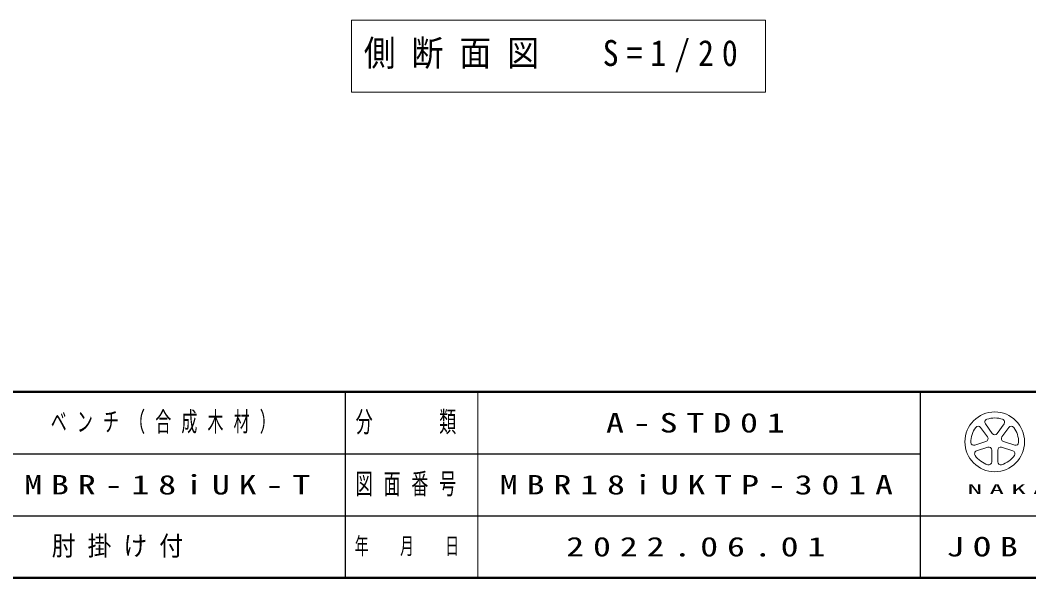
# Model space of a CAD drawing. Units: millimetres on the paper, scale 1:20. Extents: x -385 to 0, y 0 to 267.
# Drawn here: x -171.7 to -57.7, y 0 to 63 of the extents above; entities that cross this region are included whole.
import ezdxf

# ---------------------------------------------------------------- set-up
doc = ezdxf.new("R2010")
doc.units = ezdxf.units.MM
doc.layers.add('1_20', color=7, linetype='Continuous', lineweight=25)
doc.layers.add('LY_3', color=7, linetype='Continuous', lineweight=13)
doc.layers.add('LY_4', color=7, linetype='Continuous')
doc.styles.add('ＭＳ ゴシック', font='')
doc.styles.get('ＭＳ ゴシック').set_extended_font_data('MS Gothic')

msp = doc.modelspace()

# ---------------------------------------------------------------- linework, layer by layer
at = {"layer": '1_20', "lineweight": 13}
for p, q in [((-134.279, 63.007), (-134.279, 54.873)), ((-87.479, 63.007), (-134.279, 63.007)), ((-87.479, 54.873), (-87.479, 63.007)), ((-134.279, 54.873), (-87.479, 54.873))]:
    msp.add_line(p, q, dxfattribs=at)
at = {"layer": 'LY_3', "lineweight": 50}
for p, q in [((-385, 21), (0, 21)), ((-385, 0), (0, 0))]:
    msp.add_line(p, q, dxfattribs=at)
at = {"layer": 'LY_3', "color": 211, "lineweight": 25}
for p, q in [((-135, 21), (-135, 0)), ((-70, 21), (-70, 0)), ((-187.5, 14), (-70, 14)), ((-242.5, 7), (0, 7))]:
    msp.add_line(p, q, dxfattribs=at)
at = {"layer": 'LY_3'}
for p, q in [((-120, 21), (-120, 0)), ((-62.629, 17.393), (-61.844, 16.313)), ((-61.298, 16.313), (-60.513, 17.393)), ((-62.39, 15.917), (-63.175, 16.997)), ((-59.967, 16.997), (-60.752, 15.917)), ((-63.828, 14.985), (-62.559, 15.397)), ((-60.583, 15.397), (-59.313, 14.985)), ((-62.35, 14.755), (-63.62, 14.343)), ((-61.908, 13.099), (-61.908, 14.434)), ((-61.233, 14.434), (-61.233, 13.099)), ((-59.522, 14.343), (-60.792, 14.755))]:
    msp.add_line(p, q, dxfattribs=at)
msp.add_circle((-61.571, 15.363), 3.375, dxfattribs=at)
for centre, radius, start, end in [((-63.448, 16.798), 0.338, 35.99999, 142.60154), ((-62.356, 17.592), 0.338, 109.39847, 215.99997), ((-61.571, 15.363), 2.7, 70.60155, 109.39847), ((-60.786, 17.592), 0.338, 324, 70.60155), ((-59.694, 16.798), 0.338, 37.39846, 143.99995), ((-61.571, 15.363), 2.7, 142.60154, 181.39846), ((-61.571, 16.512), 0.338, 215.99998, 324), ((-61.571, 15.363), 2.7, 358.60155, 37.39847), ((-63.933, 15.306), 0.338, 181.39848, 287.99997), ((-62.663, 15.718), 0.338, 287.99998, 35.99999), ((-60.479, 15.718), 0.338, 143.99996, 251.99999), ((-59.209, 15.306), 0.338, 252.00001, 358.60156), ((-63.516, 14.022), 0.338, 107.99999, 214.60154), ((-61.571, 15.363), 2.7, 214.60156, 253.39848), ((-62.246, 14.434), 0.338, 359.99997, 107.99999), ((-60.896, 14.434), 0.338, 71.99997, 179.99999), ((-61.571, 15.363), 2.7, 286.60155, 325.39847), ((-59.626, 14.022), 0.338, 325.39847, 71.99996), ((-62.246, 13.099), 0.338, 253.39847, 359.99997), ((-60.896, 13.099), 0.338, 179.99999, 286.60154)]:
    msp.add_arc(centre, radius, start, end, dxfattribs=at)

# ---------------------------------------------------------------- texts
at = {"layer": '1_20', "insert": (-132.879, 58.94), "char_height": 2.933, "attachment_point": 4, "style": 'ＭＳ ゴシック'}
msp.add_mtext('\\T1.5;\\W0.9;側断面図\u3000S=1/20', dxfattribs=at)
at = {"layer": 'LY_3', "color": 4, "attachment_point": 5, "style": 'ＭＳ ゴシック'}
for s, insert, char_height in [('\\T1.64;\\W0.6;分\u3000\u3000類', (-127.5, 17.5), 2.346), ('\\T1.64;\\W0.6;図面番号', (-127.5, 10.5), 2.346), ('\\T1.5;\\W2.2;NAKAMURA\\~MFG.CORPORATION', (-35, 10), 1.1), ('\\T1.64;\\W0.6;年\u3000月\u3000日', (-127.5, 3.5), 1.906), ('\\T1.5;\\W1.35;JOB', (-62.5, 3.5), 2.199)]:
    msp.add_mtext(s, dxfattribs=dict(at, insert=insert, char_height=char_height))
at = {"layer": 'LY_4', "char_height": 2.199, "attachment_point": 4, "style": 'ＭＳ ゴシック'}
for s, insert in [('\\T1.64;\\W0.6;ベンチ（合成木材）', (-168.25, 17.5)), ('\\T1.5;\\W1.35;A-STD01', (-105.5, 17.5)), ('\\T1.5;\\W1.35;MBR-18iUK-T', (-171.25, 10.5)), ('\\T1.5;\\W1.35;MBR18iUKTP-301A', (-117.5, 10.5)), ('\\T1.5;\\W0.9;PC基礎：T12-HF\u3000肘掛け付', (-200.5, 3.5)), ('\\T1.5;\\W1.35;2022.06.01', (-110, 3.5))]:
    msp.add_mtext(s, dxfattribs=dict(at, insert=insert))

doc.saveas('drawing.dxf')
